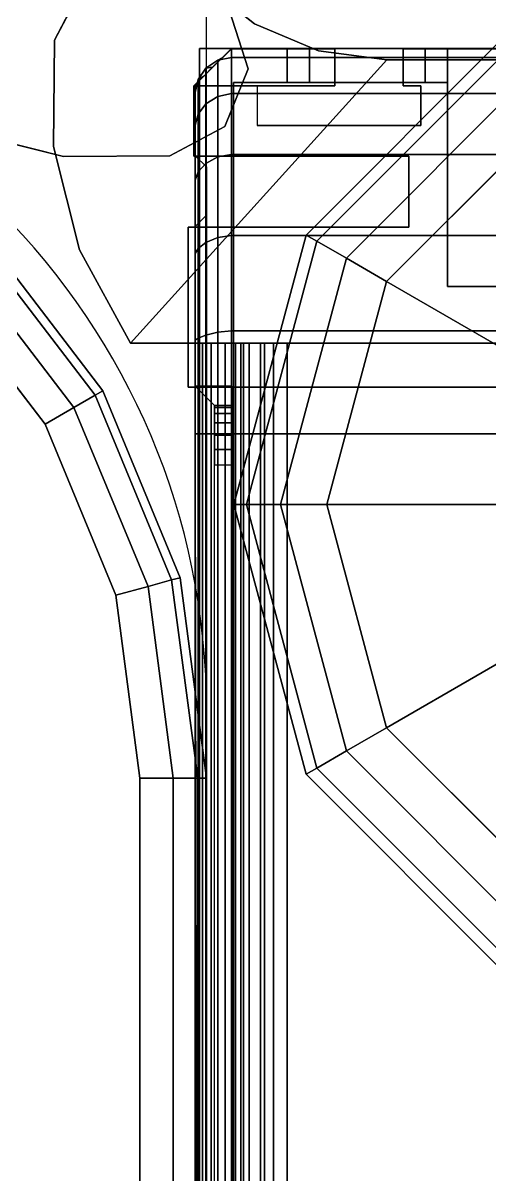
# Model space of a CAD drawing. Extents: x -170 to 1783, y -20 to 1205.
# Drawn here: x 1083.256 to 1084.081, y 277.667 to 279.7 of the extents above; entities that cross this region are included whole.
import ezdxf

# ---------------------------------------------------------------- set-up
doc = ezdxf.new("R2010")
doc.units = 0
doc.header["$LTSCALE"] = 96
doc.header["$MEASUREMENT"] = 0
for name, color, linetype in [('A-FURN-3-PANEL-GLIDE', 7, 'Continuous'), ('A-FURN-3-PANEL-RACE', 7, 'Continuous'), ('A-FURN-3-PANEL-SIDE1', 7, 'Continuous'), ('A-FURN-3-PANEL-TOPCAP', 7, 'Continuous'), ('A-FURN-3-PANEL-TRIM', 7, 'Continuous'), ('A-FURN-3-WKSF-TOP', 7, 'Continuous'), ('A-FURN-3-WKSF-TRIM', 7, 'Continuous'), ('A-FURN-P-PNLS', 7, 'Continuous'), ('A-FURN-P-WKSF', 7, 'Continuous'), ('MAIN_PANEL', 7, 'Continuous'), ('MAIN_WKSURF', 7, 'Continuous')]:
    doc.layers.add(name, color=color, linetype=linetype)

# ---------------------------------------------------------------- blocks, each defined once
blk = doc.blocks.new('EC-EFN-256')
at = {"layer": 'A-FURN-3-PANEL-GLIDE', "color": 20, "linetype": 'Continuous', "invisible_edges": 12}
for points in [[(0.885, 1), (0.203, 0.6063), (0.4912, 0.318)], [(0.885, 1), (0.4912, 0.318), (0.885, 0.2125)], [(0.885, 1), (0.885, 0.2125), (1.2787, 0.318)], [(0.885, 1), (1.2787, 0.318), (1.567, 0.6063)]]:
    blk.add_3dface(points, dxfattribs=at)
at = {"layer": 'A-FURN-3-PANEL-GLIDE', "color": 20, "linetype": 'Continuous'}
for points in [[(0.7837, 0.8246, 0.3285), (0.4912, 0.318, 0.3285), (0.203, 0.6063, 0.3285), (0.7096, 0.8988, 0.3285)], [(1.0604, 0.8988, 0.3285), (1.567, 0.6063, 0.3285), (1.2787, 0.318, 0.3285), (0.9862, 0.8246, 0.3285)], [(0.885, 0.7975, 0.3285), (0.885, 0.2125, 0.3285), (0.4912, 0.318, 0.3285), (0.7837, 0.8246, 0.3285)], [(0.9862, 0.8246, 0.3285), (1.2787, 0.318, 0.3285), (0.885, 0.2125, 0.3285), (0.885, 0.7975, 0.3285)], [(0.4912, 0.318, 0.3285), (0.4502, 0.2469, 0.3065), (0.1319, 0.5652, 0.3065), (0.203, 0.6063, 0.3285)], [(0.4502, 0.2469, 0.022), (0.4912, 0.318), (0.203, 0.6063), (0.1319, 0.5652, 0.022)], [(1.567, 0.6063, 0.3285), (1.6381, 0.5652, 0.3065), (1.3198, 0.2469, 0.3065), (1.2787, 0.318, 0.3285)], [(1.6381, 0.5652, 0.022), (1.567, 0.6063), (1.2787, 0.318), (1.3198, 0.2469, 0.022)], [(0.4502, 0.2469, 0.3065), (0.4201, 0.1948, 0.2464), (0.0798, 0.5351, 0.2464), (0.1319, 0.5652, 0.3065)], [(0.4201, 0.1948, 0.0821), (0.4502, 0.2469, 0.022), (0.1319, 0.5652, 0.022), (0.0798, 0.5351, 0.0821)], [(1.6381, 0.5652, 0.3065), (1.6902, 0.5351, 0.2464), (1.3499, 0.1948, 0.2464), (1.3198, 0.2469, 0.3065)], [(1.6902, 0.5351, 0.0821), (1.6381, 0.5652, 0.022), (1.3198, 0.2469, 0.022), (1.3499, 0.1948, 0.0821)], [(0.4201, 0.1948, 0.2464), (0.4091, 0.1758, 0.1642), (0.0608, 0.5241, 0.1642), (0.0798, 0.5351, 0.2464)], [(0.4091, 0.1758, 0.1642), (0.4201, 0.1948, 0.0821), (0.0798, 0.5351, 0.0821), (0.0608, 0.5241, 0.1642)], [(1.6902, 0.5351, 0.2464), (1.7092, 0.5241, 0.1642), (1.3609, 0.1758, 0.1642), (1.3499, 0.1948, 0.2464)], [(1.7092, 0.5241, 0.1642), (1.6902, 0.5351, 0.0821), (1.3499, 0.1948, 0.0821), (1.3609, 0.1758, 0.1642)], [(0.885, 0.2125, 0.3285), (0.885, 0.1304, 0.3065), (0.4502, 0.2469, 0.3065), (0.4912, 0.318, 0.3285)], [(0.885, 0.1304, 0.022), (0.885, 0.2125), (0.4912, 0.318), (0.4502, 0.2469, 0.022)], [(1.2787, 0.318, 0.3285), (1.3198, 0.2469, 0.3065), (0.885, 0.1304, 0.3065), (0.885, 0.2125, 0.3285)], [(1.3198, 0.2469, 0.022), (1.2787, 0.318), (0.885, 0.2125), (0.885, 0.1304, 0.022)], [(0.885, 0.1304, 0.3065), (0.885, 0.0703, 0.2464), (0.4201, 0.1948, 0.2464), (0.4502, 0.2469, 0.3065)], [(0.885, 0.0703, 0.0821), (0.885, 0.1304, 0.022), (0.4502, 0.2469, 0.022), (0.4201, 0.1948, 0.0821)], [(1.3198, 0.2469, 0.3065), (1.3499, 0.1948, 0.2464), (0.885, 0.0703, 0.2464), (0.885, 0.1304, 0.3065)], [(1.3499, 0.1948, 0.0821), (1.3198, 0.2469, 0.022), (0.885, 0.1304, 0.022), (0.885, 0.0703, 0.0821)], [(0.885, 0.0703, 0.2464), (0.885, 0.0483, 0.1642), (0.4091, 0.1758, 0.1642), (0.4201, 0.1948, 0.2464)], [(0.885, 0.0483, 0.1642), (0.885, 0.0703, 0.0821), (0.4201, 0.1948, 0.0821), (0.4091, 0.1758, 0.1642)], [(1.3499, 0.1948, 0.2464), (1.3609, 0.1758, 0.1642), (0.885, 0.0483, 0.1642), (0.885, 0.0703, 0.2464)], [(1.3609, 0.1758, 0.1642), (1.3499, 0.1948, 0.0821), (0.885, 0.0703, 0.0821), (0.885, 0.0483, 0.1642)]]:
    blk.add_3dface(points, dxfattribs=at)
at = {"layer": 'A-FURN-3-PANEL-RACE', "color": 40, "linetype": 'Continuous'}
for points, invisible_edges in [([(0.5, 0.7375, 0.4563), (2.098, 0.7375, 0.4563), (23.5, 0.4255, 0.4563), (0.5, 0.4255, 0.4563)], 6), ([(0.5, 0.7375, 0.3963), (0.5, 0.4255, 0.3963), (23.5, 0.4255, 0.3963), (2.098, 0.7375, 0.3963)], 6), ([(0.5, 0.4255, 0.3963), (0.08, 0.4255, 0.3963), (0.08, -0.0125, 0.3963), (23.92, -0.0125, 0.3963)], 8), ([(0.08, 0.386, 1.7894), (0.08, 0.1819, 1.4986), (0.08, 0.4255, 0.3963), (0.08, 0.4255, 1.7894)], 2), ([(0.08, 0.4255, 0.3963), (0.14, 0.4255, 0.4563), (0.14, 0.4255, 1.7894), (0.08, 0.4255, 1.7894)], 1), ([(0.08, 0.1819, 1.4986), (0.08, 0.1425, 1.4986), (0.08, -0.0125, 0.3963), (0.08, 0.4255, 0.3963)], 10), ([(0.5, 0.4255, 0.3963), (0.5, 0.4255, 0.4563), (0.14, 0.4255, 0.4563), (0.08, 0.4255, 0.3963)], 4), ([(0.08, 0.4255, 3.245), (0.08, 0.4255, 3.515), (0.08, -0.0125, 3.515), (0.08, 0.1425, 3.1951)], 4), ([(0.14, 0.4255, 3.515), (0.14, 0.0475, 3.515), (0.08, -0.0125, 3.515), (0.08, 0.4255, 3.515)], 2), ([(0.5, 0.4255, 0.4563), (23.86, 0.0475, 0.4563), (0.14, 0.0475, 0.4563), (0.14, 0.4255, 0.4563)], 1), ([(0.14, 0.4255, 1.7894), (0.14, 0.4255, 0.4563), (0.14, 0.1819, 1.4986), (0.14, 0.386, 1.7894)], 2), ([(0.14, 0.4255, 0.4563), (0.14, 0.0475, 0.4563), (0.14, 0.1425, 1.4986), (0.14, 0.1819, 1.4986)], 10), ([(0.14, 0.1425, 3.1951), (0.14, 0.0475, 3.515), (0.14, 0.4255, 3.515), (0.14, 0.4255, 3.245)], 1), ([(23.5, 0.4255, 0.3963), (0.5, 0.4255, 0.3963), (23.92, -0.0125, 0.3963), (23.92, 0.4255, 0.3963)], 3), ([(23.5, 0.4255, 0.4563), (23.86, 0.4255, 0.4563), (23.86, 0.0475, 0.4563), (0.5, 0.4255, 0.4563)], 12), ([(0.08, 0.1425, 3.1951), (0.08, -0.0125, 3.515), (0.08, -0.0125, 0.3963), (0.08, 0.1425, 1.4986)], 5), ([(0.14, 0.0475, 0.4563), (0.14, 0.0475, 3.515), (0.14, 0.1425, 3.1951), (0.14, 0.1425, 1.4986)], 10), ([(0.6, 0.1425, 4.1797), (0.6, 0.1425, 4.2397), (0.6, 0.1024, 4.2344), (0.6, 0.1179, 4.1764)], 4), ([(0.6, 0.1179, 4.1764), (0.6, 0.1024, 4.2344), (0.6, 0.065, 4.2189), (0.6, 0.095, 4.1669)], 5), ([(0.6, 0.095, 4.1669), (0.6, 0.065, 4.2189), (0.6, 0.0329, 4.1943), (0.6, 0.0753, 4.1519)], 5), ([(0.6, 0.0753, 4.1519), (0.6, 0.0329, 4.1943), (0.6, 0.0082, 4.1622), (0.6, 0.0602, 4.1322)], 5), ([(0.14, 0.0475, 3.515), (0.6, 0.0475, 3.515), (0.6, -0.0125, 3.515), (0.08, -0.0125, 3.515)], 8), ([(0.14, 0.0475, 0.4563), (23.86, 0.0475, 0.4563), (23.86, 0.0475, 3.515), (0.14, 0.0475, 3.515)], 4), ([(0.6, 0.0602, 4.1322), (0.6, 0.0082, 4.1622), (0.6, -0.0072, 4.1248), (0.6, 0.0507, 4.1093)], 5), ([(0.6, 0.0507, 4.1093), (0.6, -0.0072, 4.1248), (0.6, -0.0125, 4.0847), (0.6, 0.0475, 4.0847)], 5), ([(0.6, 0.0475, 3.515), (23.4, 0.0475, 3.515), (23.4, 0.0475, 4.0847), (0.6, 0.0475, 4.0847)], 1), ([(0.6, 0.0475, 3.515), (0.6, 0.0475, 4.0847), (0.6, -0.0125, 4.0847), (0.6, -0.0125, 3.515)], 2), ([(23.92, -0.0125, 3.515), (23.92, -0.0125, 0.3963), (0.08, -0.0125, 0.3963), (0.08, -0.0125, 3.515)], 8), ([(23.4, -0.0125, 4.0847), (23.4, -0.0125, 3.515), (0.6, -0.0125, 3.515), (0.6, -0.0125, 4.0847)], 2)]:
    blk.add_3dface(points, dxfattribs=dict(at, invisible_edges=invisible_edges))
for points in [[(0.5, 0.7375, 0.3963), (0.5, 0.7375, 0.4563), (0.5, 0.4255, 0.4563), (0.5, 0.4255, 0.3963)], [(0.08, 0.4255, 1.7894), (0.14, 0.4255, 1.7894), (0.14, 0.386, 1.7894), (0.08, 0.386, 1.7894)], [(0.14, 0.4255, 3.245), (0.14, 0.4255, 3.515), (0.08, 0.4255, 3.515), (0.08, 0.4255, 3.245)], [(0.14, 0.1425, 3.1951), (0.14, 0.4255, 3.245), (0.08, 0.4255, 3.245), (0.08, 0.1425, 3.1951)], [(0.08, 0.386, 1.7894), (0.14, 0.386, 1.7894), (0.14, 0.1819, 1.4986), (0.08, 0.1819, 1.4986)], [(0.08, 0.1819, 1.4986), (0.14, 0.1819, 1.4986), (0.14, 0.1425, 1.4986), (0.08, 0.1425, 1.4986)], [(0.14, 0.1425, 1.4986), (0.14, 0.1425, 3.1951), (0.08, 0.1425, 3.1951), (0.08, 0.1425, 1.4986)], [(23.4, 0.1425, 4.1797), (23.4, 0.1425, 4.2397), (0.6, 0.1425, 4.2397), (0.6, 0.1425, 4.1797)], [(23.4, 0.1425, 4.2397), (23.4, 0.1024, 4.2344), (0.6, 0.1024, 4.2344), (0.6, 0.1425, 4.2397)], [(0.6, 0.1425, 4.1797), (0.6, 0.1179, 4.1764), (23.4, 0.1179, 4.1764), (23.4, 0.1425, 4.1797)], [(0.6, 0.1179, 4.1764), (0.6, 0.095, 4.1669), (23.4, 0.095, 4.1669), (23.4, 0.1179, 4.1764)], [(23.4, 0.1024, 4.2344), (23.4, 0.065, 4.2189), (0.6, 0.065, 4.2189), (0.6, 0.1024, 4.2344)], [(0.6, 0.095, 4.1669), (0.6, 0.0753, 4.1519), (23.4, 0.0753, 4.1519), (23.4, 0.095, 4.1669)], [(0.6, 0.0753, 4.1519), (0.6, 0.0602, 4.1322), (23.4, 0.0602, 4.1322), (23.4, 0.0753, 4.1519)], [(23.4, 0.065, 4.2189), (23.4, 0.0329, 4.1943), (0.6, 0.0329, 4.1943), (0.6, 0.065, 4.2189)], [(0.6, 0.0602, 4.1322), (0.6, 0.0507, 4.1093), (23.4, 0.0507, 4.1093), (23.4, 0.0602, 4.1322)], [(0.6, 0.0507, 4.1093), (0.6, 0.0475, 4.0847), (23.4, 0.0475, 4.0847), (23.4, 0.0507, 4.1093)], [(23.4, 0.0329, 4.1943), (23.4, 0.0082, 4.1622), (0.6, 0.0082, 4.1622), (0.6, 0.0329, 4.1943)], [(23.4, 0.0082, 4.1622), (23.4, -0.0072, 4.1248), (0.6, -0.0072, 4.1248), (0.6, 0.0082, 4.1622)], [(23.4, -0.0072, 4.1248), (23.4, -0.0125, 4.0847), (0.6, -0.0125, 4.0847), (0.6, -0.0072, 4.1248)]]:
    blk.add_3dface(points, dxfattribs=at)
at = {"layer": 'A-FURN-3-PANEL-SIDE1', "color": 7, "linetype": 'Continuous'}
for points in [[(23.3224, 1.955, 55.7401), (23.3228, 0.045, 55.7401), (0.6776, 0.045, 55.7401), (0.6776, 1.955, 55.7401)], [(0.6776, 0.045, 4.2397), (0.6776, 1.955, 4.2397), (0.6776, 1.955, 55.7401), (0.6776, 0.045, 55.7401)], [(23.3224, 0.045, 4.2397), (23.3224, 1.955, 4.2397), (0.6776, 1.955, 4.2397), (0.6776, 0.045, 4.2397)], [(23.3228, 0.045, 55.7401), (23.3224, 0.045, 4.2397), (0.6776, 0.045, 4.2397), (0.6776, 0.045, 55.7401)]]:
    blk.add_3dface(points, dxfattribs=at)
at = {"layer": 'A-FURN-3-PANEL-TOPCAP', "color": 60, "linetype": 'Continuous'}
for points, invisible_edges in [([(0.1285, -0.0047, 55.635), (0.144, -0.02, 55.635), (0.144, 2.02, 55.635), (0.1285, 2.0047, 55.635)], 10), ([(0.144, -0.02, 55.635), (0.269, -0.02, 55.635), (0.269, 2.02, 55.635), (0.144, 2.02, 55.635)], 10), ([(0.289, 2, 55.635), (0.269, 2.02, 55.635), (0.269, -0.02, 55.635), (0.289, 0, 55.635)], 10), ([(0.394, 2.02, 55.635), (0.3741, 2, 55.635), (0.3741, 0, 55.635), (0.394, -0.02, 55.635)], 10), ([(0.676, 2.02, 55.635), (0.394, 2.02, 55.635), (0.394, -0.02, 55.635), (0.676, -0.02, 55.635)], 10), ([(0.1285, 2.0047, 55.635), (0.1129, 1.9894, 55.635), (0.1129, 0.0106, 55.635), (0.1285, -0.0047, 55.635)], 10), ([(0.289, 0, 55.635), (0.3741, 0, 55.635), (0.3741, 2, 55.635), (0.289, 2, 55.635)], 10), ([(0.0965, 1.9727, 55.635), (0.08, 1.956, 55.635), (0.08, 0.044, 55.635), (0.0965, 0.0273, 55.635)], 8), ([(0.0965, 0.0273, 55.635), (0.1129, 0.0106, 55.635), (0.1129, 1.9894, 55.635), (0.0965, 1.9727, 55.635)], 10), ([(0.815, 0.045, 55.7401), (0.815, -0.02, 55.7741), (23.185, 0.014, 55.7401), (23.185, 0.045, 55.7401)], 1), ([(0.676, -0.02, 55.635), (0.6807, -0.02, 55.671), (0.7136, 0.014, 55.6622), (0.71, 0.014, 55.635)], 2), ([(0.6807, -0.02, 55.671), (0.6946, -0.02, 55.7045), (0.724, 0.014, 55.6875), (0.7136, 0.014, 55.6622)], 10), ([(0.6946, -0.02, 55.7045), (0.7167, -0.02, 55.7333), (0.7407, 0.014, 55.7093), (0.724, 0.014, 55.6875)], 10), ([(0.7167, -0.02, 55.7333), (0.7455, -0.02, 55.7554), (0.7625, 0.014, 55.726), (0.7407, 0.014, 55.7093)], 10), ([(0.7455, -0.02, 55.7554), (0.779, -0.02, 55.7693), (0.7878, 0.014, 55.7365), (0.7625, 0.014, 55.726)], 10), ([(0.779, -0.02, 55.7693), (0.815, -0.02, 55.7741), (0.815, 0.014, 55.7401), (0.7878, 0.014, 55.7365)], 10), ([(23.185, -0.02, 55.7741), (23.185, 0.014, 55.7401), (0.815, 0.014, 55.7401), (0.815, -0.02, 55.7741)], 5), ([(0.144, -0.02, 55.635), (0.1575, -0.02, 55.8011), (0.2783, -0.02, 55.7687), (0.269, -0.02, 55.635)], 2), ([(0.1575, -0.02, 55.8011), (0.2149, -0.02, 55.9575), (0.3232, -0.02, 55.8949), (0.2783, -0.02, 55.7687)], 10), ([(0.2149, -0.02, 55.9575), (0.3121, -0.02, 56.0929), (0.4005, -0.02, 56.0044), (0.3232, -0.02, 55.8949)], 10), ([(0.269, -0.02, 55.635), (0.2783, -0.02, 55.7687), (0.2976, 0, 55.7635), (0.289, 0, 55.635)], 2), ([(0.2783, -0.02, 55.7687), (0.3232, -0.02, 55.8949), (0.3405, 0, 55.8849), (0.2976, 0, 55.7635)], 10), ([(0.289, 0, 55.635), (0.2976, 0, 55.7635), (0.3798, 0, 55.7415), (0.3741, 0, 55.635)], 2), ([(0.2976, 0, 55.7635), (0.3405, 0, 55.8849), (0.4142, 0, 55.8424), (0.3798, 0, 55.7415)], 10), ([(0.3121, -0.02, 56.0929), (0.4419, -0.02, 56.1974), (0.5044, -0.02, 56.0891), (0.4005, -0.02, 56.0044)], 10), ([(0.3232, -0.02, 55.8949), (0.4005, -0.02, 56.0044), (0.4146, 0, 55.9903), (0.3405, 0, 55.8849)], 10), ([(0.3405, 0, 55.8849), (0.4146, 0, 55.9903), (0.4748, 0, 55.9301), (0.4142, 0, 55.8424)], 10), ([(0.3741, 0, 55.635), (0.3798, 0, 55.7415), (0.399, -0.02, 55.7363), (0.394, -0.02, 55.635)], 2), ([(0.3798, 0, 55.7415), (0.4142, 0, 55.8424), (0.4315, -0.02, 55.8323), (0.399, -0.02, 55.7363)], 10), ([(0.6807, -0.02, 55.671), (0.676, -0.02, 55.635), (0.394, -0.02, 55.635), (0.399, -0.02, 55.7363)], 8), ([(0.6946, -0.02, 55.7045), (0.6807, -0.02, 55.671), (0.399, -0.02, 55.7363), (0.4315, -0.02, 55.8323)], 10), ([(0.4005, -0.02, 56.0044), (0.5044, -0.02, 56.0891), (0.5144, 0, 56.0717), (0.4146, 0, 55.9903)], 10), ([(0.4142, 0, 55.8424), (0.4748, 0, 55.9301), (0.4889, -0.02, 55.9159), (0.4315, -0.02, 55.8323)], 10), ([(0.4146, 0, 55.9903), (0.5144, 0, 56.0717), (0.5569, 0, 55.9981), (0.4748, 0, 55.9301)], 10), ([(0.4315, -0.02, 55.8323), (0.4889, -0.02, 55.9159), (0.7167, -0.02, 55.7333), (0.6946, -0.02, 55.7045)], 10), ([(0.4419, -0.02, 56.1974), (0.5949, -0.02, 56.2633), (0.6273, -0.02, 56.1426), (0.5044, -0.02, 56.0891)], 10), ([(0.4748, 0, 55.9301), (0.5569, 0, 55.9981), (0.5669, -0.02, 55.9807), (0.4889, -0.02, 55.9159)], 10), ([(0.7455, -0.02, 55.7554), (0.7167, -0.02, 55.7333), (0.4889, -0.02, 55.9159), (0.5669, -0.02, 55.9807)], 10), ([(0.5044, -0.02, 56.0891), (0.6273, -0.02, 56.1426), (0.6324, 0, 56.1232), (0.5144, 0, 56.0717)], 10), ([(0.5144, 0, 56.0717), (0.6324, 0, 56.1232), (0.6544, 0, 56.0411), (0.5569, 0, 55.9981)], 10), ([(0.5569, 0, 55.9981), (0.6544, 0, 56.0411), (0.6596, -0.02, 56.0218), (0.5669, -0.02, 55.9807)], 10), ([(0.5669, -0.02, 55.9807), (0.6596, -0.02, 56.0218), (0.779, -0.02, 55.7693), (0.7455, -0.02, 55.7554)], 10), ([(0.5949, -0.02, 56.2633), (0.76, -0.02, 56.286), (0.76, -0.02, 56.161), (0.6273, -0.02, 56.1426)], 10), ([(0.6273, -0.02, 56.1426), (0.76, -0.02, 56.161), (0.76, 0, 56.141), (0.6324, 0, 56.1232)], 10), ([(0.6324, 0, 56.1232), (0.76, 0, 56.141), (0.76, 0, 56.056), (0.6544, 0, 56.0411)], 10), ([(0.6544, 0, 56.0411), (0.76, 0, 56.056), (0.76, -0.02, 56.036), (0.6596, -0.02, 56.0218)], 10), ([(0.815, -0.02, 55.7741), (0.779, -0.02, 55.7693), (0.6596, -0.02, 56.0218), (0.76, -0.02, 56.036)], 10), ([(0.76, -0.02, 56.161), (23.24, -0.02, 56.161), (23.24, 0, 56.141), (0.76, 0, 56.141)], 10), ([(23.24, 0, 56.056), (0.76, 0, 56.056), (0.76, 0, 56.141), (23.24, 0, 56.141)], 10), ([(0.76, 0, 56.056), (23.24, 0, 56.056), (23.24, -0.02, 56.036), (0.76, -0.02, 56.036)], 10), ([(0.76, -0.02, 56.161), (0.76, -0.02, 56.286), (23.24, -0.02, 56.286), (23.24, -0.02, 56.161)], 5), ([(23.185, -0.02, 55.7741), (0.815, -0.02, 55.7741), (0.76, -0.02, 56.036), (23.24, -0.02, 56.036)], 10)]:
    blk.add_3dface(points, dxfattribs=dict(at, invisible_edges=invisible_edges))
for points in [[(0.0957, 0.044, 55.8177), (0.08, 0.044, 55.635), (0.08, 1.956, 55.635), (0.0957, 1.956, 55.8177)], [(0.1595, 0.044, 55.9895), (0.0957, 0.044, 55.8177), (0.0957, 1.956, 55.8177), (0.1595, 1.956, 55.9895)], [(0.2668, 0.044, 56.1382), (0.1595, 0.044, 55.9895), (0.1595, 1.956, 55.9895), (0.2668, 1.956, 56.1382)], [(0.4099, 0.044, 56.2528), (0.2668, 0.044, 56.1382), (0.2668, 1.956, 56.1382), (0.4099, 1.956, 56.2528)], [(0.5783, 0.044, 56.3252), (0.4099, 0.044, 56.2528), (0.4099, 1.956, 56.2528), (0.5783, 1.956, 56.3252)], [(0.76, 0.044, 56.35), (0.5783, 0.044, 56.3252), (0.5783, 1.956, 56.3252), (0.76, 1.956, 56.35)], [(0.76, 0.044, 56.35), (0.76, 1.956, 56.35), (23.24, 1.956, 56.35), (23.24, 0.044, 56.35)], [(0.0965, 0.0273, 55.635), (0.08, 0.044, 55.635), (0.0957, 0.044, 55.8177), (0.1006, 0.0195, 55.8155)], [(0.1006, 0.0195, 55.8155), (0.0957, 0.044, 55.8177), (0.1595, 0.044, 55.9895), (0.1644, 0.0195, 55.9859)], [(0.1644, 0.0195, 55.9859), (0.1595, 0.044, 55.9895), (0.2668, 0.044, 56.1382), (0.2713, 0.0195, 56.1337)], [(0.2713, 0.0195, 56.1337), (0.2668, 0.044, 56.1382), (0.4099, 0.044, 56.2528), (0.4136, 0.0195, 56.248)], [(0.4136, 0.0195, 56.248), (0.4099, 0.044, 56.2528), (0.5783, 0.044, 56.3252), (0.5806, 0.0195, 56.3203)], [(0.5806, 0.0195, 56.3203), (0.5783, 0.044, 56.3252), (0.76, 0.044, 56.35), (0.76, 0.0195, 56.3451)], [(0.71, 0.045, 55.635), (0.676, 0.045, 55.635), (0.676, -0.02, 55.635), (0.71, 0.014, 55.635)], [(0.7136, 0.045, 55.6622), (0.71, 0.045, 55.635), (0.71, 0.014, 55.635), (0.7136, 0.014, 55.6622)], [(0.724, 0.045, 55.6875), (0.7136, 0.045, 55.6622), (0.7136, 0.014, 55.6622), (0.724, 0.014, 55.6875)], [(0.7407, 0.045, 55.7093), (0.724, 0.045, 55.6875), (0.724, 0.014, 55.6875), (0.7407, 0.014, 55.7093)], [(0.7625, 0.045, 55.726), (0.7407, 0.045, 55.7093), (0.7407, 0.014, 55.7093), (0.7625, 0.014, 55.726)], [(0.76, 0.0195, 56.3451), (0.76, 0.044, 56.35), (23.24, 0.044, 56.35), (23.24, 0.0195, 56.3451)], [(0.7878, 0.045, 55.7365), (0.7625, 0.045, 55.726), (0.7625, 0.014, 55.726), (0.7878, 0.014, 55.7365)], [(0.815, 0.045, 55.7401), (0.7878, 0.045, 55.7365), (0.7878, 0.014, 55.7365), (0.815, 0.014, 55.7401)], [(0.1129, 0.0106, 55.635), (0.0965, 0.0273, 55.635), (0.1006, 0.0195, 55.8155), (0.1143, -0.0013, 55.8104)], [(0.1143, -0.0013, 55.8104), (0.1006, 0.0195, 55.8155), (0.1644, 0.0195, 55.9859), (0.1774, -0.0013, 55.977)], [(0.1285, -0.0047, 55.635), (0.1129, 0.0106, 55.635), (0.1143, -0.0013, 55.8104), (0.1344, -0.0151, 55.8048)], [(0.1774, -0.0013, 55.977), (0.1644, 0.0195, 55.9859), (0.2713, 0.0195, 56.1337), (0.2828, -0.0013, 56.1222)], [(0.2828, -0.0013, 56.1222), (0.2713, 0.0195, 56.1337), (0.4136, 0.0195, 56.248), (0.4225, -0.0013, 56.2349)], [(0.4225, -0.0013, 56.2349), (0.4136, 0.0195, 56.248), (0.5806, 0.0195, 56.3203), (0.5856, -0.0013, 56.3065)], [(0.5856, -0.0013, 56.3065), (0.5806, 0.0195, 56.3203), (0.76, 0.0195, 56.3451), (0.76, -0.0013, 56.3313)], [(0.76, -0.0013, 56.3313), (0.76, 0.0195, 56.3451), (23.24, 0.0195, 56.3451), (23.24, -0.0013, 56.3313)], [(0.1344, -0.0151, 55.8048), (0.1143, -0.0013, 55.8104), (0.1774, -0.0013, 55.977), (0.1955, -0.0151, 55.9663)], [(0.144, -0.02, 55.635), (0.1285, -0.0047, 55.635), (0.1344, -0.0151, 55.8048), (0.1575, -0.02, 55.8011)], [(0.1575, -0.02, 55.8011), (0.1344, -0.0151, 55.8048), (0.1955, -0.0151, 55.9663), (0.2149, -0.02, 55.9575)], [(0.1955, -0.0151, 55.9663), (0.1774, -0.0013, 55.977), (0.2828, -0.0013, 56.1222), (0.2978, -0.0151, 56.1072)], [(0.2149, -0.02, 55.9575), (0.1955, -0.0151, 55.9663), (0.2978, -0.0151, 56.1072), (0.3121, -0.02, 56.0929)], [(0.2978, -0.0151, 56.1072), (0.2828, -0.0013, 56.1222), (0.4225, -0.0013, 56.2349), (0.4331, -0.0151, 56.2168)], [(0.3121, -0.02, 56.0929), (0.2978, -0.0151, 56.1072), (0.4331, -0.0151, 56.2168), (0.4419, -0.02, 56.1974)], [(0.4331, -0.0151, 56.2168), (0.4225, -0.0013, 56.2349), (0.5856, -0.0013, 56.3065), (0.5913, -0.0151, 56.2864)], [(0.4419, -0.02, 56.1974), (0.4331, -0.0151, 56.2168), (0.5913, -0.0151, 56.2864), (0.5949, -0.02, 56.2633)], [(0.5913, -0.0151, 56.2864), (0.5856, -0.0013, 56.3065), (0.76, -0.0013, 56.3313), (0.76, -0.0151, 56.3105)], [(0.5949, -0.02, 56.2633), (0.5913, -0.0151, 56.2864), (0.76, -0.0151, 56.3105), (0.76, -0.02, 56.286)], [(0.76, -0.0151, 56.3105), (0.76, -0.0013, 56.3313), (23.24, -0.0013, 56.3313), (23.24, -0.0151, 56.3105)], [(0.76, -0.02, 56.286), (0.76, -0.0151, 56.3105), (23.24, -0.0151, 56.3105), (23.24, -0.02, 56.286)]]:
    blk.add_3dface(points, dxfattribs=at)
at = {"layer": 'A-FURN-3-PANEL-TRIM', "color": 60, "linetype": 'Continuous'}
for points, invisible_edges in [([(0.395, 2.0328, 55.635), (0.6776, 2.0328, 55.635), (0.6776, -0.0328, 55.635), (0.395, -0.0328, 55.635)], 8), ([(0.6, -0.1348, 3.5747), (0.6, 1.6815, 3.5747), (0.1, 1.6815, 3.5747), (0.1, 0.3185, 3.5747)], 10), ([(0.6, -0.1348, 4.2397), (0.1, 0.3185, 4.2397), (0.1, 1.6815, 4.2397), (0.6, 1.6815, 4.2397)], 5), ([(0.1457, 0.3473, 55.635), (0.0802, 0.3473, 55.635), (0.0802, 1.6527, 55.635), (0.1457, 1.6527, 55.635)], 8), ([(0.2701, 1.6426, 55.635), (0.395, 1.6426, 55.635), (0.395, 0.3574, 55.635), (0.2701, 0.3574, 55.635)], 10), ([(0.1457, 1.6218, 55.635), (0.2155, 1.6218, 55.635), (0.2155, 0.3782, 55.635), (0.1457, 0.3782, 55.635)], 10), ([(0.0361, 0.0847, 3.5747), (0.6, -0.1348, 3.5747), (0.1, 0.3185, 3.5747), (0.0837, 0.1973, 3.5747)], 3), ([(0.0361, 0.0847, 4.2397), (0.0837, 0.1973, 4.2397), (0.1, 0.3185, 4.2397), (0.6, -0.1348, 4.2397)], 12), ([(0.0361, 0.0847, 3.8013), (0.0837, 0.1973, 3.8013), (0.1, 0.3185, 3.8013), (0.6, -0.1348, 3.8013)], 12), ([(0.0361, 0.0847, 4.013), (0.6, -0.1348, 4.013), (0.1, 0.3185, 4.013), (0.0837, 0.1973, 4.013)], 3), ([(-0.0735, -0.1159, 3.5747), (0.6, -0.1348, 3.5747), (0.0361, 0.0847, 3.5747), (-0.0395, -0.0114, 3.5747)], 3), ([(-0.0735, -0.1159, 4.2397), (-0.0395, -0.0114, 4.2397), (0.0361, 0.0847, 4.2397), (0.6, -0.1348, 4.2397)], 12), ([(-0.0735, -0.1159, 3.8013), (-0.0395, -0.0114, 3.8013), (0.0361, 0.0847, 3.8013), (0.6, -0.1348, 3.8013)], 12), ([(-0.0735, -0.1159, 4.013), (0.6, -0.1348, 4.013), (0.0361, 0.0847, 4.013), (-0.0395, -0.0114, 4.013)], 3), ([(0.2155, 0.0891, 4.2397), (0.2155, 0.0891, 55.635), (0.1457, 0.0891, 55.635), (0.1457, 0.0891, 4.2397)], 2), ([(0.1457, -0.0228, 55.635), (0.1457, 0.0891, 55.635), (0.2155, 0.0891, 55.635), (0.2701, -0.0228, 55.635)], 6), ([(0.065, -0.269, 3.5747), (0.6, -0.1348, 3.5747), (-0.0735, -0.1159, 3.5747), (-0.0322, -0.2178, 3.5747)], 3), ([(0.065, -0.269, 4.2397), (-0.0322, -0.2178, 4.2397), (-0.0735, -0.1159, 4.2397), (0.6, -0.1348, 4.2397)], 12), ([(0.065, -0.269, 3.8013), (-0.0322, -0.2178, 3.8013), (-0.0735, -0.1159, 3.8013), (0.6, -0.1348, 3.8013)], 12), ([(0.065, -0.269, 4.013), (0.6, -0.1348, 4.013), (-0.0735, -0.1159, 4.013), (-0.0322, -0.2178, 4.013)], 3), ([(0.4351, -0.2249, 3.5747), (0.6, -0.1348, 3.5747), (0.065, -0.269, 3.5747), (0.2529, -0.2706, 3.5747)], 2), ([(0.4351, -0.2249, 4.2397), (0.2529, -0.2706, 4.2397), (0.065, -0.269, 4.2397), (0.6, -0.1348, 4.2397)], 4), ([(0.4351, -0.2249, 3.8013), (0.2529, -0.2706, 3.8013), (0.065, -0.269, 3.8013), (0.6, -0.1348, 3.8013)], 4), ([(0.4351, -0.2249, 4.013), (0.6, -0.1348, 4.013), (0.065, -0.269, 4.013), (0.2529, -0.2706, 4.013)], 2)]:
    blk.add_3dface(points, dxfattribs=dict(at, invisible_edges=invisible_edges))
for points in [[(0.1, 0.3185, 4.2397), (0.1, 0.3185, 3.5747), (0.1, 1.6815, 3.5747), (0.1, 1.6815, 4.2397)], [(0.6, 1.6815, 3.5747), (0.6, -0.1348, 3.5747), (0.6, -0.1348, 4.2397), (0.6, 1.6815, 4.2397)], [(0.0802, 0.3473, 55.635), (0.0802, 0.3473, 4.2397), (0.0802, 1.6527, 4.2397), (0.0802, 1.6527, 55.635)], [(0.1457, 0.3473, 55.635), (0.1457, 0.3782, 55.635), (0.1457, 0.3782, 4.2397), (0.1457, 0.3473, 4.2397)], [(0.1457, 0.3782, 4.2397), (0.1457, 0.3782, 55.635), (0.2155, 0.3782, 55.635), (0.2155, 0.3782, 4.2397)], [(0.2155, 0.3782, 55.635), (0.2155, 0.0891, 55.635), (0.2155, 0.0891, 4.2397), (0.2155, 0.3782, 4.2397)], [(0.0802, 0.3473, 4.2397), (0.0802, 0.3473, 55.635), (0.1457, 0.3473, 55.635), (0.1457, 0.3473, 4.2397)], [(0.2701, 0.3574, 4.2397), (0.2701, 0.3574, 55.635), (0.395, 0.3574, 55.635), (0.395, 0.3574, 4.2397)], [(0.2701, -0.0228, 55.635), (0.2701, 0.3574, 55.635), (0.2701, 0.3574, 4.2397), (0.2701, -0.0228, 4.2397)], [(0.395, 0.3574, 55.635), (0.395, -0.0328, 55.635), (0.395, -0.0328, 4.2397), (0.395, 0.3574, 4.2397)], [(0.0837, 0.1973, 4.013), (0.1, 0.3185, 4.013), (0.1, 0.3185, 4.2397), (0.0837, 0.1973, 4.2397)], [(0.0837, 0.1973, 3.5747), (0.1, 0.3185, 3.5747), (0.1, 0.3185, 3.8013), (0.0837, 0.1973, 3.8013)], [(0.6, -0.1348, 3.8013), (0.1, 0.3185, 3.8013), (0.1, 0.3185, 4.013), (0.6, -0.1348, 4.013)], [(0.0802, 0.2263, 55.635), (0.0802, 0.044, 55.635), (0.0802, 0.044, 4.2397), (0.0802, 0.2263, 4.2397)], [(0.1457, 0.2263, 4.2397), (0.1457, 0.2263, 55.635), (0.0802, 0.2263, 55.635), (0.0802, 0.2263, 4.2397)], [(0.0802, 0.044, 55.635), (0.0802, 0.2263, 55.635), (0.1457, 0.2263, 55.635), (0.1457, -0.0228, 55.635)], [(0.1457, 0.0891, 55.635), (0.1457, 0.2263, 55.635), (0.1457, 0.2263, 4.2397), (0.1457, 0.0891, 4.2397)], [(0.0361, 0.0847, 4.013), (0.0837, 0.1973, 4.013), (0.0837, 0.1973, 4.2397), (0.0361, 0.0847, 4.2397)], [(0.0361, 0.0847, 3.5747), (0.0837, 0.1973, 3.5747), (0.0837, 0.1973, 3.8013), (0.0361, 0.0847, 3.8013)], [(-0.0395, -0.0114, 4.013), (0.0361, 0.0847, 4.013), (0.0361, 0.0847, 4.2397), (-0.0395, -0.0114, 4.2397)], [(-0.0395, -0.0114, 3.5747), (0.0361, 0.0847, 3.5747), (0.0361, 0.0847, 3.8013), (-0.0395, -0.0114, 3.8013)], [(0.0802, 0.044, 4.2397), (0.0802, 0.044, 55.635), (0.1457, -0.0228, 55.635), (0.1457, -0.0228, 4.2397)], [(0.6776, 0.045, 4.2397), (0.6776, -0.0328, 4.2397), (0.6776, -0.0328, 55.635), (0.6776, 0.045, 55.635)], [(0.1457, -0.0228, 4.2397), (0.1457, -0.0228, 55.635), (0.2701, -0.0228, 55.635), (0.2701, -0.0228, 4.2397)], [(0.395, -0.0328, 4.2397), (0.395, -0.0328, 55.635), (0.6776, -0.0328, 55.635), (0.6776, -0.0328, 4.2397)], [(0.6, -0.1348, 4.013), (0.4351, -0.2249, 4.013), (0.4351, -0.2249, 4.2397), (0.6, -0.1348, 4.2397)], [(0.6, -0.1348, 3.5747), (0.4351, -0.2249, 3.5747), (0.4351, -0.2249, 3.8013), (0.6, -0.1348, 3.8013)], [(0.065, -0.269, 4.013), (-0.0322, -0.2178, 4.013), (-0.0322, -0.2178, 4.2397), (0.065, -0.269, 4.2397)], [(0.065, -0.269, 3.5747), (-0.0322, -0.2178, 3.5747), (-0.0322, -0.2178, 3.8013), (0.065, -0.269, 3.8013)], [(0.4351, -0.2249, 4.013), (0.2529, -0.2706, 4.013), (0.2529, -0.2706, 4.2397), (0.4351, -0.2249, 4.2397)], [(0.4351, -0.2249, 3.5747), (0.2529, -0.2706, 3.5747), (0.2529, -0.2706, 3.8013), (0.4351, -0.2249, 3.8013)], [(0.2529, -0.2706, 4.013), (0.065, -0.269, 4.013), (0.065, -0.269, 4.2397), (0.2529, -0.2706, 4.2397)], [(0.2529, -0.2706, 3.5747), (0.065, -0.269, 3.5747), (0.065, -0.269, 3.8013), (0.2529, -0.2706, 3.8013)]]:
    blk.add_3dface(points, dxfattribs=at)
at = {"layer": 'A-FURN-P-PNLS', "color": 60, "linetype": 'Continuous'}
blk.add_line((24, 0), (0, 0), dxfattribs=at)
blk = doc.blocks.new('EC-EFP-444')
at = {"layer": 'A-FURN-3-PANEL-TRIM', "color": 60, "linetype": 'Continuous'}
for points, invisible_edges in [([(47.9, 0.3185, 3.8013), (47.4, -0.1348, 3.8013), (47.9639, 0.0847, 3.8013), (47.9163, 0.1973, 3.8013)], 3), ([(47.9, 0.3185, 4.013), (47.9163, 0.1973, 4.013), (47.9639, 0.0847, 4.013), (47.4, -0.1348, 4.013)], 12), ([(47.9, 0.3185, 3.8013), (47.4, 0.3185, 3.8013), (47.4, -0.1348, 3.8013)], 12), ([(47.4, -0.1348, 4.013), (47.4, 0.3185, 4.013), (47.9, 0.3185, 4.013)], 12), ([(47.9639, 0.0847, 3.8013), (47.4, -0.1348, 3.8013), (48.0735, -0.1159, 3.8013), (48.0395, -0.0114, 3.8013)], 3), ([(47.9639, 0.0847, 4.013), (48.0395, -0.0114, 4.013), (48.0735, -0.1159, 4.013), (47.4, -0.1348, 4.013)], 12), ([(48.0735, -0.1159, 3.8013), (47.4, -0.1348, 3.8013), (47.935, -0.269, 3.8013), (48.0322, -0.2178, 3.8013)], 3), ([(48.0735, -0.1159, 4.013), (48.0322, -0.2178, 4.013), (47.935, -0.269, 4.013), (47.4, -0.1348, 4.013)], 12), ([(47.935, -0.269, 3.8013), (47.4, -0.1348, 3.8013), (47.5649, -0.2249, 3.8013), (47.7471, -0.2706, 3.8013)], 1), ([(47.935, -0.269, 4.013), (47.7471, -0.2706, 4.013), (47.5649, -0.2249, 4.013), (47.4, -0.1348, 4.013)], 8)]:
    blk.add_3dface(points, dxfattribs=dict(at, invisible_edges=invisible_edges))
for points in [[(48.0395, -0.0114, 3.8013), (48.0735, -0.1159, 3.8013), (48.0735, -0.1159, 4.013), (48.0395, -0.0114, 4.013)], [(48.0735, -0.1159, 3.8013), (48.0322, -0.2178, 3.8013), (48.0322, -0.2178, 4.013), (48.0735, -0.1159, 4.013)], [(48.0322, -0.2178, 3.8013), (47.935, -0.269, 3.8013), (47.935, -0.269, 4.013), (48.0322, -0.2178, 4.013)], [(47.7471, -0.2706, 3.8013), (47.5649, -0.2249, 3.8013), (47.5649, -0.2249, 4.013), (47.7471, -0.2706, 4.013)], [(47.935, -0.269, 3.8013), (47.7471, -0.2706, 3.8013), (47.7471, -0.2706, 4.013), (47.935, -0.269, 4.013)]]:
    blk.add_3dface(points, dxfattribs=at)
blk = doc.blocks.new('EC-WS-424-T')
at = {"layer": 'A-FURN-3-WKSF-TOP', "color": 60, "linetype": 'Continuous'}
for points, invisible_edges in [([(47.5159, -23.5159, 29), (47.5159, -0.4841, 29), (47.7145, -0.743, 29), (47.7145, -23.257, 29)], 5), ([(47.5159, -23.5159, 27.75), (47.7145, -23.257, 27.75), (47.7145, -0.743, 27.75), (47.5159, -0.4841, 27.75)], 10), ([(47.7145, -23.257, 29), (47.7145, -0.743, 29), (47.8394, -1.0445, 29), (47.8394, -22.9555, 29)], 5), ([(47.7145, -23.257, 27.75), (47.8394, -22.9555, 27.75), (47.8394, -1.0445, 27.75), (47.7145, -0.743, 27.75)], 10), ([(47.8394, -22.9555, 29), (47.8394, -1.0445, 29), (47.882, -1.368, 29), (47.882, -22.632, 29)], 1), ([(47.8394, -22.9555, 27.75), (47.882, -22.632, 27.75), (47.882, -1.368, 27.75), (47.8394, -1.0445, 27.75)], 8)]:
    blk.add_3dface(points, dxfattribs=dict(at, invisible_edges=invisible_edges))
at = {"layer": 'A-FURN-3-WKSF-TRIM', "color": 40, "linetype": 'Continuous'}
for points in [[(47.5881, -0.4119, 28.941), (47.5993, -0.4007, 28.882), (47.8167, -0.684, 28.882), (47.803, -0.6919, 28.941)], [(47.5993, -0.4007, 27.868), (47.5881, -0.4119, 27.809), (47.803, -0.6919, 27.809), (47.8167, -0.684, 27.868)], [(47.5993, -0.4007, 28.882), (47.5993, -0.4007, 27.868), (47.8167, -0.684, 27.868), (47.8167, -0.684, 28.882)], [(47.5576, -0.4424, 28.9842), (47.5881, -0.4119, 28.941), (47.803, -0.6919, 28.941), (47.7656, -0.7135, 28.9842)], [(47.5881, -0.4119, 27.809), (47.5576, -0.4424, 27.7658), (47.7656, -0.7135, 27.7658), (47.803, -0.6919, 27.809)], [(47.5159, -0.4841, 29), (47.5576, -0.4424, 28.9842), (47.7656, -0.7135, 28.9842), (47.7145, -0.743, 29)], [(47.5576, -0.4424, 27.7658), (47.5159, -0.4841, 27.75), (47.7145, -0.743, 27.75), (47.7656, -0.7135, 27.7658)], [(47.803, -0.6919, 28.941), (47.8167, -0.684, 28.882), (47.9534, -1.0139, 28.882), (47.9381, -1.018, 28.941)], [(47.8167, -0.684, 27.868), (47.803, -0.6919, 27.809), (47.9381, -1.018, 27.809), (47.9534, -1.0139, 27.868)], [(47.8167, -0.684, 28.882), (47.8167, -0.684, 27.868), (47.9534, -1.0139, 27.868), (47.9534, -1.0139, 28.882)], [(47.7656, -0.7135, 28.9842), (47.803, -0.6919, 28.941), (47.9381, -1.018, 28.941), (47.8964, -1.0292, 28.9842)], [(47.803, -0.6919, 27.809), (47.7656, -0.7135, 27.7658), (47.8964, -1.0292, 27.7658), (47.9381, -1.018, 27.809)], [(47.7145, -0.743, 29), (47.7656, -0.7135, 28.9842), (47.8964, -1.0292, 28.9842), (47.8394, -1.0445, 29)], [(47.7656, -0.7135, 27.7658), (47.7145, -0.743, 27.75), (47.8394, -1.0445, 27.75), (47.8964, -1.0292, 27.7658)], [(47.9381, -1.018, 28.941), (47.9534, -1.0139, 28.882), (48, -1.368, 28.882), (47.9842, -1.368, 28.941)], [(47.9534, -1.0139, 27.868), (47.9381, -1.018, 27.809), (47.9842, -1.368, 27.809), (48, -1.368, 27.868)], [(47.9534, -1.0139, 28.882), (47.9534, -1.0139, 27.868), (48, -1.368, 27.868), (48, -1.368, 28.882)], [(47.8394, -1.0445, 29), (47.8964, -1.0292, 28.9842), (47.941, -1.368, 28.9842), (47.882, -1.368, 29)], [(47.8964, -1.0292, 27.7658), (47.8394, -1.0445, 27.75), (47.882, -1.368, 27.75), (47.941, -1.368, 27.7658)], [(47.8964, -1.0292, 28.9842), (47.9381, -1.018, 28.941), (47.9842, -1.368, 28.941), (47.941, -1.368, 28.9842)], [(47.9381, -1.018, 27.809), (47.8964, -1.0292, 27.7658), (47.941, -1.368, 27.7658), (47.9842, -1.368, 27.809)], [(47.882, -1.368, 29), (47.941, -1.368, 28.9842), (47.941, -22.632, 28.9842), (47.882, -22.632, 29)], [(47.941, -1.368, 27.7658), (47.882, -1.368, 27.75), (47.882, -22.632, 27.75), (47.941, -22.632, 27.7658)], [(47.941, -1.368, 28.9842), (47.9842, -1.368, 28.941), (47.9842, -22.632, 28.941), (47.941, -22.632, 28.9842)], [(47.9842, -1.368, 27.809), (47.941, -1.368, 27.7658), (47.941, -22.632, 27.7658), (47.9842, -22.632, 27.809)], [(47.9842, -1.368, 28.941), (48, -1.368, 28.882), (48, -22.632, 28.882), (47.9842, -22.632, 28.941)], [(48, -1.368, 27.868), (47.9842, -1.368, 27.809), (47.9842, -22.632, 27.809), (48, -22.632, 27.868)], [(48, -1.368, 28.882), (48, -1.368, 27.868), (48, -22.632, 27.868), (48, -22.632, 28.882)]]:
    blk.add_3dface(points, dxfattribs=at)
at = {"layer": 'A-FURN-P-WKSF', "color": 7, "linetype": 'Continuous'}
blk.add_line((48, -22.75), (48, -1.25), dxfattribs=at)
blk.add_arc((46.75, -1.25), 1.25, 0, 90, dxfattribs=at)

msp = doc.modelspace()

# ---------------------------------------------------------------- block references
at = {"layer": 'MAIN_PANEL', "color": 47, "linetype": 'Continuous'}
msp.add_blockref('EC-EFP-444', (1035.58075, 279.73489), dxfattribs=at)
at = {"layer": 'MAIN_PANEL', "color": 47, "linetype": 'Continuous', "rotation": 270}
msp.add_blockref('EC-EFN-256', (1083.58075, 279.73489), dxfattribs=at)
at = {"layer": 'MAIN_WKSURF', "color": 47, "linetype": 'Continuous'}
msp.add_blockref('EC-WS-424-T', (1035.58075, 279.73489), dxfattribs=at)

doc.saveas('drawing.dxf')
